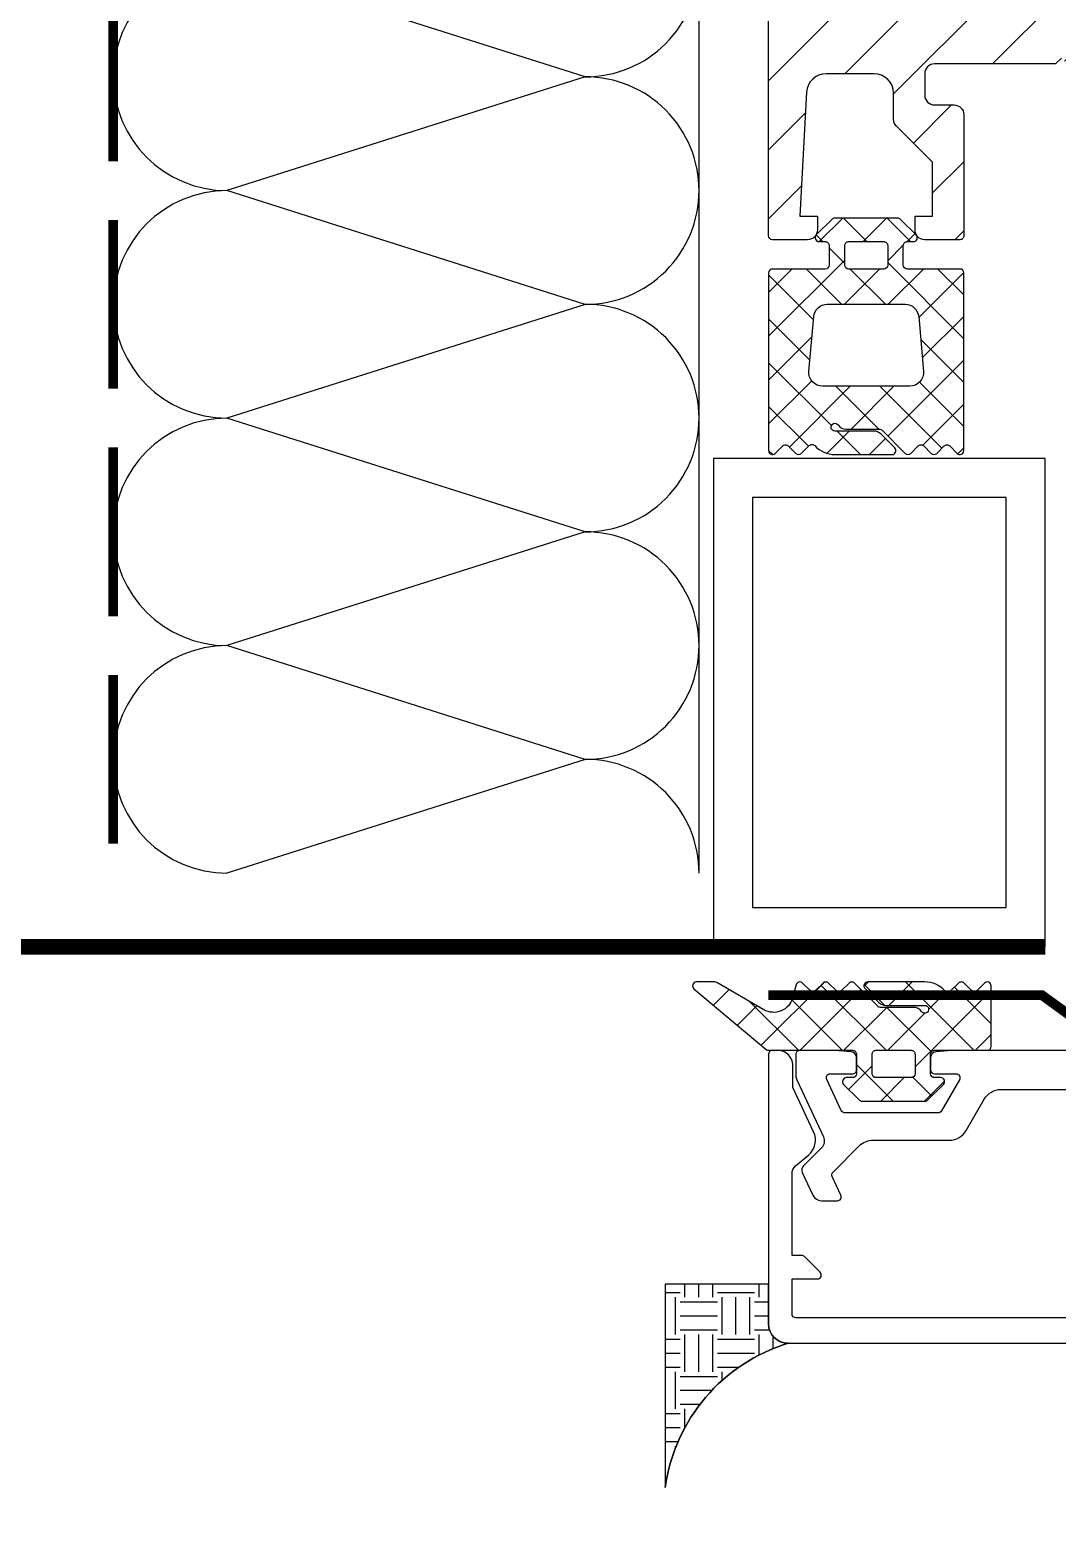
# Model space of a CAD drawing. Header units: inches. Extents: x 21 to 32698, y 13 to 3712.
# Drawn here: x 10653.43 to 10658.69, y 1163.51 to 1171.13 of the extents above; entities that cross this region are included whole.
import ezdxf

# ---------------------------------------------------------------- set-up
doc = ezdxf.new("R2010")
doc.units = ezdxf.units.IN
doc.header["$MEASUREMENT"] = 0
doc.linetypes.add('HIDDEN', pattern=[9.524999999999995, 6.349999999999998, -3.174999999999998])
for name, color, linetype, lineweight in [('Z_MİM_00', 8, 'Continuous', 25), ('Z_MİM_alU-8', 8, 'Continuous', 25), ('Z_MİM_ALUMINIUM', 8, 'Continuous', 25), ('Z_MİM_axis-su yalıtım', 8, 'HIDDEN', 25), ('Z_MİM_fitiller_k', 8, 'Continuous', 25), ('Z_MİM_MYM Taşyünü', 8, 'Continuous', 25), ('Z_MİM_MYM_MEMBRAN_', 8, 'HIDDEN', 25), ('Z_MİM_MYM_taşyünü', 8, 'Continuous', 25)]:
    doc.layers.add(name, color=color, linetype=linetype, lineweight=lineweight)

# ---------------------------------------------------------------- blocks, each defined once
blk = doc.blocks.new('*U89')
at = {"layer": 'Z_MİM_MYM_taşyünü'}
for p, q in [((-140.7480255359013, 5.823475149623675), (-146.5715005998263, 24.17652488438517)), ((-140.74802553623, 5.823475149623675), (-134.9245503335983, 24.17652488438517)), ((-129.1010752359013, 5.823475149623675), (-134.9245502998263, 24.17652488438517)), ((-129.1010752362301, 5.823475149623675), (-123.2776000335983, 24.17652488438517)), ((-117.4541249359013, 5.823475149623675), (-123.2775999998263, 24.17652488438517)), ((-117.4541249362301, 5.823475149623675), (-111.6306497335983, 24.17652488438517)), ((-105.8071746359013, 5.823475149623675), (-111.6306496998263, 24.17652488438517)), ((-105.8071746362301, 5.823475149623675), (-99.98369943359829, 24.17652488438517)), ((-146.571500668428, 1.70044245e-08), (-134.9245504037032, 1.70044245e-08)), ((-134.924550368428, 1.70044245e-08), (-123.2776001037032, 1.70044245e-08)), ((-123.277600068428, 1.70044245e-08), (-111.6306498037032, 1.70044245e-08)), ((-111.630649768428, 1.70044245e-08), (-99.98369950370319, 1.70044245e-08))]:
    blk.add_line(p, q, dxfattribs=at)
at = {"layer": 'Z_MİM_MYM_taşyünü', "const_width": 0.5}
for points in [[(-145.0715005990748, 30.00000001700442), (-136.4245503343497, 30.00000001700442)], [(-133.4245502990748, 30.00000001700442), (-124.7776000343497, 30.00000001700442)], [(-121.7775999990748, 30.00000001700442), (-113.1306497343497, 30.00000001700442)], [(-110.1306496990748, 30.00000001700442), (-101.4836994343497, 30.00000001700442)]]:
    blk.add_lwpolyline(points, dxfattribs=at)
at = {"layer": 'Z_MİM_MYM_taşyünü'}
for centre, start, end in [((-140.7480254665427, 24.17652488447246), 90.00000000166754, 180.0000000016671), ((-140.7480254668817, 24.17652488447246), 359.9999999983325, 89.99999999833248), ((-129.1010751665427, 24.17652488447246), 90.00000000166754, 180.0000000016671), ((-129.1010751668817, 24.17652488447246), 359.9999999983325, 89.99999999833248), ((-117.4541248665427, 24.17652488447246), 90.00000000166754, 180.0000000016671), ((-117.4541248668817, 24.17652488447246), 359.9999999983325, 89.99999999833248), ((-105.8071745665427, 24.17652488447246), 90.00000000166754, 180.0000000016671), ((-105.8071745668817, 24.17652488447246), 359.9999999983325, 89.99999999833248), ((-146.5715006685976, 5.823475149536363), 270.0000000016675, 1.6675267e-09), ((-134.9245504035338, 5.823475149536363), 179.9999999983324, 269.9999999983325), ((-134.9245503685977, 5.823475149536363), 270.0000000016675, 1.6675267e-09), ((-123.2776001035338, 5.823475149536363), 179.9999999983324, 269.9999999983325), ((-123.2776000685976, 5.823475149536363), 270.0000000016675, 1.6675267e-09), ((-111.6306498035338, 5.823475149536363), 179.9999999983324, 269.9999999983325), ((-111.6306497685977, 5.823475149536363), 270.0000000016675, 1.6675267e-09), ((-99.9836995035338, 5.823475149536363), 179.9999999983324, 269.9999999983325)]:
    blk.add_arc(centre, 5.823475132531942, start, end, dxfattribs=at)
blk = doc.blocks.new('köşe')
at = {"layer": 'Z_MİM_alU-8'}
h = blk.add_hatch(dxfattribs=at)
h.set_pattern_fill('ANSI31', color=256, scale=20, style=0)
h.set_pattern_definition([(45, (-1184.655497273197, 231.5105908905389), (-1.767766952966368, 1.767766952966368), [])])
h.paths.add_polyline_path([(30, -0.1999999999534339, 0.4142135623730959), (29.80000000004658, 0), (-19.79999999981373, 0, 0.4142135623730935), (-20, -0.1999999999534339), (-20, -189.8000000000465, 0.4142135623730966), (-19.79999999981373, -190), (-18.00077044521458, -190, 0.4142135623730951), (-17.50077044521457, -189.5), (-17.50077044521457, -188.8000000000466), (-18.40077044512145, -188.8000000000466), (-18.05256702355109, -182.4452875532442, -0.3982700324327742), (-17.05406487127766, -181.5), (-14.60077044530772, -181.5, -0.4142135623730951), (-13.60077044530771, -182.5), (-13.60077044530771, -183.8284271247685, 0.1989123673796705), (-13.45432383590378, -184.1819805153645), (-11.60077044530771, -186.0355339059606), (-11.60077044530771, -188.8000000000466), (-12.50077044521458, -188.8000000000466), (-12.50077044521458, -189.5, 0.4142135623730951), (-12.00077044521458, -190), (-10.20077044516802, -190, 0.4142135623730951), (-10.00077044521458, -189.8000000000465), (-10.00077044521458, -183.5999999999767, 0.4142135623730784), (-10.50077044521458, -183.0999999999766), (-11.50077044521458, -183.0999999999766, -0.4142135623730866), (-12.00077044521458, -182.5999999999767), (-12.00077044521458, -181.5, -0.4142135623730951), (-11.50077044521458, -181), (-9.000770445214584, -181), (-5.30077044526115, -181), (-5.000770445214583, -180.6999999999534), (-4.700770445168018, -181), (-1.000770445214584, -181, -0.4142135623730951), (-0.0007704452145845, -182), (-0.0007704452145845, -195.6999999999534, -0.6666666666676773), (-0.0007704452145845, -196.3000000000466, -1), (-0.0007704452145845, -196.6999999999534), (-0.0007704452145845, -205.7999999999302, 0.4142135623730296), (0.1992295547388494, -206), (2.799229554831981, -206, 0.4142135623731473), (2.999229554785415, -205.7999999999302), (2.999229554785415, -204.6999999999534, 0.4142135623730955), (2.699229554738849, -204.4000000000233), (1.999229554785414, -204.4000000000233), (1.999229554785414, -198), (4.499229554785414, -198), (4.999614777509123, -197.4996147772763), (5.5, -198), (8, -198), (8, -204.4000000000233), (7.300000000046567, -204.4000000000233, 0.4142135623730951), (7, -204.6999999999534), (7, -205.7999999999302, 0.4142135623730951), (7.200000000186263, -206), (9.800000000046566, -206, 0.4142135623730951), (10, -205.7999999999302), (10, -196.6999999999534, -0.6666666666676773), (10, -196.0999999999767, -1), (10, -195.6999999999534), (10, -182, -0.4142135623730951), (11, -181), (14.70000000018626, -181), (15, -180.6999999999534), (15.30000000004656, -181), (19, -181), (21.5, -181, -0.4142135623730951), (22, -181.5), (22, -182.5999999999767, -0.4142135623730784), (21.5, -183.0999999999766), (20.5, -183.0999999999766, 0.4142135623730866), (20, -183.5999999999767), (20, -189.8000000000465, 0.4142135623730951), (20.20000000018626, -190), (22, -190, 0.4142135623730951), (22.5, -189.5), (22.5, -188.8000000000466), (21.60000000009313, -188.8000000000466), (21.60000000009313, -186.0355339059606), (23.4535533906892, -184.1819805153645, 0.198912367379219), (23.60000000009313, -183.8284271247685), (23.60000000009313, -182.5, -0.414213562372296), (24.60000000009313, -181.5), (27.05329442606308, -181.5, -0.3982700324327831), (28.05179657833651, -182.4452875532442), (28.4000000001397, -188.8000000000466), (27.5, -188.8000000000466), (27.5, -189.5, 0.4142135623730951), (28, -190), (29.80000000004658, -190, 0.4142135623730951), (30, -189.8000000000465)])
h.paths.add_polyline_path([(27.99961477750912, -5.000158733921124), (27.99961477750912, -177), (4.999614777509123, -177), (-18.00038522249088, -177), (-18.00038522249088, -5.000158733921124)], flags=16)
h.paths.add_polyline_path([(6.999614777509122, -181.5, -0.4142135623730957), (7.999614777509122, -182.5), (7.999614777509122, -193.5, -0.4142135623730951), (6.999614777509122, -194.5), (4.999614777509123, -194.5), (2.999614777509123, -194.5, -0.4142135623730951), (1.999614777509123, -193.5), (1.999614777509123, -182.5, -0.4142135623730951), (2.999614777509123, -181.5), (4.999614777509123, -181.5)], flags=16)
h.paths.add_polyline_path([(-1.380484137218444, -13.55666623730212), (-1.380484137218444, -9.879067328758534), (-7.315327247837557, -9.879067328758534), (-7.315327247837557, -13.55666623730212)], flags=8)
h.paths.add_polyline_path([(14.12801652029157, -172.0110777625814), (14.12801652029157, -168.3334788540378), (8.193173409672452, -168.3334788540378), (8.193173409672452, -172.0110777625814)], flags=8)
h.paths.add_polyline_path([(17.92413728777319, -30.07460459589493), (22.01035829726607, -30.07460459589493), (22.01035829726607, -23.48033447307535), (17.92413728777319, -23.48033447307535)], flags=8)
h.paths.add_polyline_path([(-12.94133769744076, -86.65298816503494), (22.16180009231903, -86.65298816503494), (22.16180009231903, -80.88300180761144), (-12.94133769744076, -80.88300180761144)], flags=8)
h.paths.add_polyline_path([(15.11464502220042, -94.98849510971922), (17.66853315313347, -94.98849510971922), (17.66853315313347, -90.86707628297151), (15.11464502220042, -90.86707628297151)], flags=8)
h.paths.add_polyline_path([(-8.509380105882883, -96.76054410554931), (15.71845072624273, -96.76054410554931), (15.71845072624273, -90.99055774800944), (-8.509380105882883, -90.99055774800944)], flags=8)
h.paths.add_polyline_path([(15.91583680384792, -90.75735515705307), (18.46972493478097, -90.75735515705307), (18.46972493478097, -86.63593633030544), (15.91583680384792, -86.63593633030544)], flags=8)
h.paths.add_polyline_path([(-7.869380109477787, -81.9964144856203), (16.50169765320606, -81.9964144856203), (16.50169765320606, -73.75357683224136), (-7.869380109477787, -73.75357683224136)], flags=8)
h.paths.add_polyline_path([(-10.09253834374249, -92.06129383435471), (16.31073587178252, -92.06129383435471), (16.31073587178252, -86.29130747693125), (-10.09253834374249, -86.29130747693125)], flags=8)
at = {"layer": 'Z_MİM_fitiller_k'}
h = blk.add_hatch(dxfattribs=at)
h.set_pattern_fill('ANSI37', color=256, scale=0.5)
h.set_pattern_definition([(45, (4.999614777509123, -71.5), (-1.122532015133643, 1.122532015133643), []), (135, (4.999614777509123, -71.5), (-1.122532015133643, -1.122532015133643), [])])
h.paths.add_polyline_path([(-19.80038522253744, -191.5, 0.4142135623715166), (-20.00038522249088, -191.6999999999534), (-20.00038522249088, -200.7999999999301, 0.6681786379021168), (-19.65896386629902, -200.9414213561686), (-19.27612115372904, -200.558578643715, -0.414213562348045), (-18.99327844148501, -200.558578643715), (-18.61043572891503, -200.9414213561686, 0.4142135623435045), (-18.32759301643818, -200.9414213561686), (-17.92347782524302, -200.5373061650898, -0.4276070770252275), (-17.63434756314382, -200.543886581203, 0.2107675906562012), (-16.60038522258401, -201), (-13.68322793510742, -200.9999999998836, 0.6681786379101058), (-13.541806578869, -200.6585786438082), (-14.25393861322663, -199.9464466093341, 0.1989123673849684), (-14.6074920038227, -199.7999999999301), (-16.60038522258401, -199.7999999999301, -1.650385117532149), (-16.43625486129895, -199.4857142856344, 0.2453926839650181), (-16.02592895785346, -199.6999999999534), (-14.32881234725937, -199.6999999999534, -0.1989123673756616), (-14.18739099125378, -199.7585786436684), (-13.00454827863723, -200.9414213561686, 0.4142135623574572), (-12.72170556616038, -200.9414213561686), (-12.3388628535904, -200.558578643715, -0.4142135623508268), (-12.05602014111355, -200.558578643715), (-11.6731774287764, -200.9414213561686, 0.4142135623508274), (-11.39033471606672, -200.9414213561686), (-11.00749200372956, -200.558578643715, -0.4142135623508305), (-10.72464929125271, -200.558578643715), (-10.34180657868273, -200.9414213561686, 0.6681786379055568), (-10.00038522249087, -200.7999999999301), (-10.00038522249087, -191.6999999999534, 0.4142135623715161), (-10.20038522244431, -191.5), (-12.90038522263057, -191.4999999998835, -0.4142135623715163), (-13.10038522258401, -191.29999999993), (-13.10038522258401, -190.29999999993, -0.4142135623462176), (-12.90038522263057, -190.0999999999767), (-12.58322793501429, -190.0999999999767, 0.6681786378910483), (-12.44180657877587, -189.7585786436684), (-13.24180657882243, -188.9585786437383, 0.1989123673761124), (-13.38322793506086, -188.8999999999068), (-16.61754250992089, -188.8999999999068, 0.1989123673737488), (-16.75896386639215, -188.9585786437383), (-17.55896386620588, -189.7585786436684, 0.6681786378943402), (-17.41754250996746, -190.0999999999767), (-17.10038522258401, -190.0999999999767, -0.414213562346218), (-16.90038522263057, -190.29999999993), (-16.90038522263057, -191.29999999993, -0.4142135623715162), (-17.10038522258401, -191.4999999998835)])
h.paths.add_polyline_path([(-16.99150101398118, -193.29999999993), (-13.00926943123341, -193.29999999993, -0.3888787318526575), (-12.31193314259872, -193.9389909800375), (-12.06696488452144, -196.7389909799676, -0.4400105308921782), (-12.76430117338896, -197.4999999998836), (-17.23646927182563, -197.4999999998836, -0.4400105308912734), (-17.9338055604603, -196.7389909799676), (-17.68883730261586, -193.9389909800375, -0.3888787318535296)], flags=16)
h.paths.add_polyline_path([(-16.10038522258401, -191.29999999993, 0.4142135623730951), (-15.90038522263057, -191.4999999998835), (-14.10038522258401, -191.4999999998835, 0.4142135623730955), (-13.90038522263057, -191.29999999993), (-13.90038522263057, -190.29999999993, 0.4142135623730955), (-14.10038522258401, -190.0999999999767), (-15.90038522263057, -190.0999999999767, 0.4142135623730955), (-16.10038522258401, -190.29999999993)], flags=16)
h.paths.add_polyline_path([(-16.54475030396134, -228.4412462216569), (-16.92759301653132, -228.0584035090869, 0.4142135623424858), (-17.21043572877533, -228.0584035090869), (-17.59327844134532, -228.4412462216569, -0.4142135623396989), (-17.87612115382217, -228.4412462216569), (-18.25896386639215, -228.0584035090869, 0.577350269162832), (-18.5935703876894, -228.1480610563885), (-18.77229009033181, -228.8150520663476, -0.4931454260254013), (-20.23821591655724, -229.4222584250383), (-22.65553295076825, -228.026619784534, 0.1316524975885099), (-22.75553295039572, -227.9998248653719), (-23.69369423482567, -227.9998248653719, 0.7002075382113878), (-23.82225175667554, -228.3530337540433), (-20.12781561980955, -231.45303375402, 0.1763269807064294), (-19.99925809772685, -231.4998248653719), (-15.70038522244431, -231.4998248653719, -0.4142135623721094), (-15.50038522249088, -231.6998248653253), (-15.50038522249088, -232.6998248653254, -0.4142135623730968), (-15.70038522244431, -232.8998248653952), (-16.01754251006059, -232.8998248653952, 0.6681786379061446), (-16.15896386629902, -233.2412462215871), (-15.35896386625245, -234.0412462216336, 0.198912367389109), (-15.21754251001403, -234.0998248653487), (-11.98322793492116, -234.0998248653487, 0.1989123673902959), (-11.84180657868273, -234.0412462216336), (-11.041806578869, -233.2412462215871, 0.6681786379045029), (-11.18322793510742, -232.8998248653952), (-11.50038522249086, -232.8998248653952, -0.4142135623730984), (-11.70038522244431, -232.6998248653254), (-11.70038522244431, -231.6998248653253, -0.4142135623715126), (-11.50038522249086, -231.4998248653719), (-8.800385222537443, -231.4998248653719, 0.4142135623715166), (-8.60038522258401, -231.2998248654185), (-8.60038522258401, -228.1998248653254, 0.668178637902121), (-8.941806578775868, -228.0584035092033), (-9.32464929134585, -228.4412462216569, -0.4142135623424745), (-9.6074920038227, -228.4412462216569), (-9.99033471639268, -228.0584035090869, 0.4142135623326641), (-10.2731774286367, -228.0584035090869), (-10.67729261983186, -228.4625187003985, -0.4276070770697703), (-10.96642288193106, -228.4559382842854, 0.2107675906989308), (-12.00038522249087, -227.9998248653719), (-14.91754250996746, -227.9998248653719, 0.6681786379211501), (-15.05896386620588, -228.3412462216802), (-14.34683183208108, -229.0533782559214, 0.1989123673783329), (-13.99327844125219, -229.1998248653253), (-12.00038522249087, -229.1998248653253, -1.650385117507896), (-12.16451558377594, -229.5141105796211, 0.2453926839581101), (-12.57484148722142, -229.2998248654185), (-14.27195809781551, -229.2998248654185, -0.198912367370064), (-14.41337945405394, -229.2412462217035), (-15.59622216667048, -228.0584035090869, 0.4142135623428024), (-15.8790648789145, -228.0584035090869), (-16.26190759148449, -228.4412462216569, -0.4142135623396895)])
h.paths.add_polyline_path([(-14.50038522249086, -231.4998248653719), (-12.70038522244431, -231.4998248653719, -0.4142135623730913), (-12.50038522249087, -231.6998248653253), (-12.50038522249087, -232.6998248653254, -0.4142135623730927), (-12.70038522244431, -232.8998248653952), (-14.50038522249086, -232.8998248653952, -0.4142135623730982), (-14.70038522244431, -232.6998248654418), (-14.70038522244431, -231.6998248653253, -0.4142135623730903)], flags=16)
for points in [[(-22.82802251260727, -226.196444772766), (-5.828022512607276, -226.196444772766), (-5.828022512607276, -201.196444772766), (-22.82802251260727, -201.196444772766)], [(-20.82802251260728, -224.196444772766), (-7.828022512607276, -224.196444772766), (-7.828022512607276, -203.196444772766), (-20.82802251260728, -203.196444772766)]]:
    blk.add_lwpolyline(points, close=True)
at = {"layer": 'Z_MİM_alU-8'}
blk.add_lwpolyline([(-5.000770445214583, -180.6999999999534), (-5.30077044526115, -181), (-9.000770445214584, -181), (-11.50077044521458, -181, 0.4142135623730951), (-12.00077044521458, -181.5), (-12.00077044521458, -182.5999999999767, 0.4142135623730951), (-11.50077044521458, -183.0999999999766), (-10.50077044521458, -183.0999999999766, -0.4142135623731284), (-10.00077044521458, -183.5999999999767), (-10.00077044521458, -189.8000000000465, -0.4142135623730951), (-10.20077044516802, -190), (-12.00077044521458, -190, -0.4142135623730617), (-12.50077044521458, -189.5), (-12.50077044521458, -188.8000000000466), (-11.60077044530771, -188.8000000000466), (-11.60077044530771, -186.0355339059606), (-13.45432383590378, -184.1819805153645, -0.1989123673796132), (-13.60077044530771, -183.8284271247685), (-13.60077044530771, -182.5, 0.4142135623730951), (-14.60077044530772, -181.5), (-17.05406487127766, -181.5, 0.3982700324327358), (-18.05256702355109, -182.4452875532442), (-18.40077044512145, -188.8000000000466), (-17.50077044521457, -188.8000000000466), (-17.50077044521457, -189.5, -0.4142135623731284), (-18.00077044521458, -190), (-19.79999999981373, -190, -0.4142135623730966), (-20, -189.8000000000465), (-20, -0.1999999999534339, -0.414213562373094)], format="xyb", dxfattribs=at)
at = {"layer": 'Z_MİM_ALUMINIUM'}
for points in [[(28.59961477736943, -245.1999227728229), (-18.60038522258401, -245.1999227728229, -0.4142135623730951), (-18.80038522253744, -244.9999227726366), (-18.80038522253744, -243.1999227728229), (-17.50038522249087, -243.1999227728229, 0.6681786379192857), (-17.35896386625245, -242.8585014165146), (-18.15896386629902, -242.058501416468, 0.1989123673796702), (-18.30038522253744, -241.999922772753), (-18.80038522253744, -241.999922772753), (-18.80038522253744, -237.8050287700026, -0.221694662653241), (-18.62177902739495, -237.4220065483823), (-17.95759761286898, -236.8646921685431, 0.3394542588714817), (-17.69407743541524, -235.6760294637643), (-18.75038522249088, -233.4107701041503), (-18.75038522249088, -232.2999227727996, 0.4774799961225939), (-19.71800045203417, -231.5176791183185, 0.5447974661925301), (-20.00038522249088, -231.6999227728229), (-20.00038522249088, -245.4999227726367, 0.4142135623730952), (-19.00038522249088, -246.4999227727531), (28.99961477750912, -246.4999227727531, 0.4142135623730959)], [(2.799614777322858, -231.5026451883605), (-10.60038522258401, -231.5026451883605, 0.0218200776220717), (-10.61781637114473, -231.5034062487539), (-11.42653194535523, -231.574159693555, 0.3888787318530806), (-11.70038522267714, -231.8730181029532), (-11.70038522267714, -232.5026451883605, 0.4142135623730946), (-11.50038522272371, -232.7026451884303), (-10.40038522263057, -232.7026451884303, -0.5773502691896352), (-10.22718014195561, -233.0026451883605), (-11.15094057261011, -234.6026451883372, -0.2679491924311157), (-11.32414565328508, -234.7026451884303), (-16.09394649299793, -234.7026451884303, -0.2914734195889146), (-16.27520805038512, -234.5871688406914), (-17.02130030328408, -232.9871688407147, -0.5486187866232779), (-16.84003874589689, -232.7026451884303), (-15.70038522267714, -232.7026451884303, 0.4142135623730951), (-15.50038522272371, -232.5026451883605), (-15.50038522272371, -231.8730181029532, 0.388878731853086), (-15.77423849981278, -231.574159693555), (-16.58295407402329, -231.5034062487539, 0.0218200776220568), (-16.60038522258401, -231.5026451883605), (-18.40038522263057, -231.5026451883605, 0.4142135623730951), (-18.60038522258401, -231.7026451883139), (-18.60038522258401, -232.802645188407, 0.1095178116806047), (-18.55353911616839, -233.0139543192927), (-17.19486378808506, -235.9276429628953, -0.3152987888761108), (-17.29446429107338, -236.492505484377), (-18.21251725684851, -237.4105584501521, 0.3152987888920302), (-18.27227755868807, -237.7494759630645), (-17.72927238326519, -238.9139543193159, 0.2914734195731755), (-17.27611848991364, -239.2026451884303), (-16.47419944102876, -239.2026451884303, 0.5486187866421406), (-16.29293788364157, -238.9181215360295), (-16.73897284432314, -237.9615964760305, -0.3152987888921095), (-16.69913264317438, -237.7356514674612), (-15.35901958285831, -236.3955384071451, -0.198912367379669), (-14.65191280166617, -236.1026451883372), (-10.74679538421333, -236.1026451883372, 0.2679491924311066), (-9.88076998037286, -235.6026451883372), (-8.95700954971835, -234.0026451883605, -0.2679491924311223), (-8.090984145877883, -233.5026451883605), (-0.939220700180158, -233.5026451883605, -0.1989123673796515)]]:
    blk.add_lwpolyline(points, format="xyb", dxfattribs=at)
at = {"layer": 'Z_MİM_axis-su yalıtım', "ltscale": 25, "const_width": 0.5, "elevation": -0.0162749450140059}
blk.add_lwpolyline([(-20.00469264225103, -228.6741223478457), (-6.000385222490876, -228.6741223478457), (-2.304551794426515, -231.3604836328886), (3.374807096552103, -231.3604836328886), (4.374874646775423, -230.560334895039, -0.350813479760442), (5.624354908242821, -230.560334895039), (6.624422458466142, -231.3604836328886), (12.30378134921193, -231.3604836328886), (15.99961477727629, -228.6741223478457), (30.00392219703645, -228.6741223478457)], format="xyb", dxfattribs=at)
at = {"layer": 'Z_MİM_fitiller_k', "linetype": 'Continuous', "flags": 128}
for points in [[(-10.00038522249087, -200.7999999999301), (-10.00038522249087, -191.6999999999534, 0.4142135623604993), (-10.20038522244431, -191.5), (-12.90038522263057, -191.4999999998835, -0.4142135623637148), (-13.10038522258401, -191.29999999993), (-13.10038522258401, -190.29999999993, -0.4142135624274859), (-12.90038522263057, -190.0999999999767), (-12.58322793501429, -190.0999999999767, 0.6681786379123147), (-12.44180657877587, -189.7585786436684), (-13.24180657882243, -188.9585786437383, 0.1989123671328839), (-13.38322793506086, -188.8999999999068), (-16.61754251015372, -188.8999999999068, 0.1989123671339608), (-16.75896386639215, -188.9585786437383), (-17.55896386620588, -189.7585786436684, 0.6681786379088709), (-17.41754250996746, -190.0999999999767), (-17.10038522258401, -190.0999999999767, -0.4142135624249768), (-16.90038522263057, -190.29999999993), (-16.90038522263057, -191.29999999993, -0.4142135623622736), (-17.10038522258401, -191.4999999998835), (-19.80038522253744, -191.5, 0.4142135623673325), (-20.00038522249088, -191.6999999999534), (-20.00038522249088, -200.7999999999301, 0.6681786378507557), (-19.65896386629902, -200.9414213561686), (-19.27612115372904, -200.558578643715, -0.4142135625183755), (-18.99327844125219, -200.558578643715), (-18.61043572891503, -200.9414213561686, 0.4142135622125795), (-18.32759301643818, -200.9414213561686), (-17.92347782524302, -200.5373061650898, -0.4276070767931075), (-17.63434756314382, -200.5438865810865, 0.2107675906692337), (-16.60038522258401, -201), (-13.68322793510742, -200.9999999998836, 0.6681786379880279), (-13.541806578869, -200.6585786436917), (-14.25393861322663, -199.9464466093341, 0.1989123674244817), (-14.6074920038227, -199.7999999999301), (-16.60038522258401, -199.7999999999301, -1.650385117553696), (-16.43625486129895, -199.4857142856344, 0.2453926839640709), (-16.02592895785346, -199.6999999999534), (-14.32881234725937, -199.6999999999534, -0.1989123677047627), (-14.18739099102095, -199.7585786437848), (-13.00454827863723, -200.9414213561686, 0.4142135622139115), (-12.72170556616038, -200.9414213561686), (-12.3388628535904, -200.558578643715, -0.4142135625181806), (-12.05602014111355, -200.558578643715), (-11.6731774287764, -200.9414213561686, 0.4142135622139115), (-11.39033471629955, -200.9414213561686), (-11.00749200372956, -200.558578643715, -0.4142135625169058), (-10.72464929125271, -200.558578643715), (-10.34180657868273, -200.9414213561686, 0.6681786378455814)], [(-16.10038522258401, -190.29999999993, -0.4142135624258783), (-15.90038522263057, -190.0999999999767), (-14.10038522258401, -190.0999999999767, -0.4142135624249768), (-13.90038522263057, -190.29999999993), (-13.90038522263057, -191.29999999993, -0.4142135623622736), (-14.10038522258401, -191.4999999998835), (-15.90038522263057, -191.4999999998835, -0.4142135623630774), (-16.10038522258401, -191.29999999993)], [(-17.9338055604603, -196.7389909799676), (-17.68883730261586, -193.9389909800375, -0.3888787318486766), (-16.99150101398118, -193.29999999993), (-13.00926943123341, -193.29999999993, -0.3888787318538547), (-12.31193314259872, -193.9389909800375), (-12.06696488452144, -196.7389909799676, -0.4400105308884239), (-12.76430117338896, -197.4999999998836), (-17.23646927182563, -197.4999999998836, -0.440010530888659)], [(-18.77229009033181, -228.8150520663476, -0.4931454260277489), (-20.23821591655724, -229.4222584250383), (-22.65553295053542, -228.0266197846504, 0.1316524980928095), (-22.75553295062855, -227.9998248653719), (-23.69369423482567, -227.9998248653719, 0.7002075382610023), (-23.82225175667554, -228.3530337540433), (-20.12781561980955, -231.45303375402, 0.1763269807885764), (-19.99925809772685, -231.4998248653719), (-15.70038522244431, -231.4998248653719, -0.4142135624219277), (-15.50038522249088, -231.6998248653253), (-15.50038522249088, -232.6998248653254, -0.4142135623596955), (-15.70038522244431, -232.8998248653952), (-16.01754251006059, -232.8998248653952, 0.6681786379811161), (-16.15896386629902, -233.2412462215871), (-15.35896386625245, -234.0412462216336, 0.198912367391676), (-15.21754251001403, -234.0998248653487), (-11.98322793492116, -234.0998248653487, 0.198912367391676), (-11.84180657868273, -234.0412462216336), (-11.041806578869, -233.2412462215871, 0.6681786379826689), (-11.18322793510742, -232.8998248653952), (-11.50038522249086, -232.8998248653952, -0.4142135623626757), (-11.70038522244431, -232.6998248653254), (-11.70038522244431, -231.6998248653253, -0.4142135624245748), (-11.50038522249086, -231.4998248653719), (-8.800385222537443, -231.4998248653719, 0.4142135623613032), (-8.60038522258401, -231.2998248654185), (-8.60038522258401, -228.1998248653254, 0.6681786380242125), (-8.941806578775868, -228.0584035092033), (-9.32464929134585, -228.4412462216569, -0.4142135622646939), (-9.6074920038227, -228.4412462216569), (-9.990334716159849, -228.0584035092033, 0.4142135626137307), (-10.2731774286367, -228.0584035092033), (-10.67729261983186, -228.4625187002821, -0.4276070772801865), (-10.96642288193106, -228.4559382842854, 0.2107675906908518), (-12.00038522249087, -227.9998248653719), (-14.91754250996746, -227.9998248653719, 0.6681786379462359), (-15.05896386620588, -228.3412462216802), (-14.34683183184825, -229.0533782559214, 0.1989123673589953), (-13.99327844125219, -229.1998248653253), (-12.00038522249087, -229.1998248653253, -1.650385117501818), (-12.16451558377594, -229.5141105796211, 0.2453926839625531), (-12.57484148722142, -229.2998248654185), (-14.27195809781551, -229.2998248654185, -0.1989123674657289), (-14.41337945405394, -229.2412462215871), (-15.59622216643765, -228.0584035092033, 0.4142135626241596), (-15.8790648789145, -228.0584035092033), (-16.26190759148449, -228.4412462216569, -0.4142135622646939), (-16.54475030396134, -228.4412462216569), (-16.92759301653132, -228.0584035092033, 0.4142135626323028), (-17.21043572877533, -228.0584035092033), (-17.59327844134532, -228.4412462216569, -0.4142135622653599), (-17.87612115382217, -228.4412462216569), (-18.25896386639215, -228.0584035092033, 0.5773502693425683), (-18.5935703876894, -228.1480610563885)], [(-12.50038522249087, -232.6998248653254, -0.4142135623604993), (-12.70038522244431, -232.8998248653952), (-14.50038522249086, -232.8998248653952, -0.4142135623626757), (-14.70038522244431, -232.6998248653254), (-14.70038522244431, -231.6998248653253, -0.4142135624245748), (-14.50038522249086, -231.4998248653719), (-12.70038522244431, -231.4998248653719, -0.4142135624232024), (-12.50038522249087, -231.6998248653253)]]:
    blk.add_lwpolyline(points, format="xyb", close=True, dxfattribs=at)
at = {"layer": 'Z_MİM_MYM_MEMBRAN_', "ltscale": 20, "const_width": 0.8}
blk.add_lwpolyline([(-5.828022512607276, -226.196444772766), (-22.82802251260727, -226.196444772766), (-53.56280156248249, -226.196444772766), (-175.1489105846267, -226.196444772766), (-173.8191866010893, -281.167036160361)], dxfattribs=at)
at = {"layer": 'Z_MİM_MYM Taşyünü', "rotation": 90}
blk.add_blockref('*U89', (-23.56280154548585, -75.8549485548865), dxfattribs=at)
blk = doc.blocks.new('A$C08B359C0')
h = blk.add_hatch()
h.set_pattern_fill('EARTH', color=256, scale=0.03)
h.set_pattern_definition([(0, (-145851.7532690901, -66505.8936173237), (0.1905, 0.1905), [0.1905, -0.1905]), (0, (-145851.7532690901, -66505.82217982369), (0.1905, 0.1905), [0.1905, -0.1905]), (0, (-145851.7532690901, -66505.75074232365), (0.1905, 0.1905), [0.1905, -0.1905]), (90, (-145851.7294565901, -66505.72692982366), (-0.1905, 0.1905), [0.1905, -0.1905]), (90, (-145851.6580190901, -66505.72692982366), (-0.1905, 0.1905), [0.1905, -0.1905]), (90, (-145851.5865815901, -66505.72692982366), (-0.1905, 0.1905), [0.1905, -0.1905])])
edge = h.paths.add_edge_path()
edge.add_line((-659.5442926996403, -187.6180561119799), (-660.0734079604517, -187.6180561119799))
edge.add_line((-660.0734079604517, -187.6180561119799), (-660.0734079604517, -188.6581400788054))
edge.add_arc((-659.1834900138203, -188.7799591166418), 0.8982170281819486, 106.8792692472984, 172.2053438612479, ccw=False)
edge.add_arc((-659.4442926996387, -187.8204384427851), 0.1000000000015291, 180.0000000016936, 269.9999999983064, ccw=False)
edge.add_line((-659.5442926996403, -187.8204384427881), (-659.5442926996403, -187.6180561119799))
blk.add_lwpolyline([(-659.5442926996403, -187.6180561119799), (-660.0734079604517, -187.6180561119799)])
blk.add_lwpolyline([(-659.5442926996403, -187.6180561119799), (-660.0734079604517, -187.6180561119799), (-660.0734079604517, -188.6581400788054, -0.2930177037751767), (-659.4442926996416, -187.9204384427866, -0.4142135623560471), (-659.5442926996403, -187.8204384427881)], format="xyb", close=True)
blk.add_arc((-659.1834900138201, -188.779959116644), 0.8982170281825688, 106.8792692476113, 172.2053438606893)
at = {"xscale": 0.1, "yscale": 0.1, "zscale": 0.1}
blk.add_blockref('köşe', (-657.5442541773917, -163.2704461655121), dxfattribs=at)

msp = doc.modelspace()

# ---------------------------------------------------------------- block references
at = {"layer": 'Z_MİM_00'}
msp.add_blockref('A$C08B359C0', (11316.75740835986, 1352.320511925534), dxfattribs=at)

doc.saveas('drawing.dxf')
